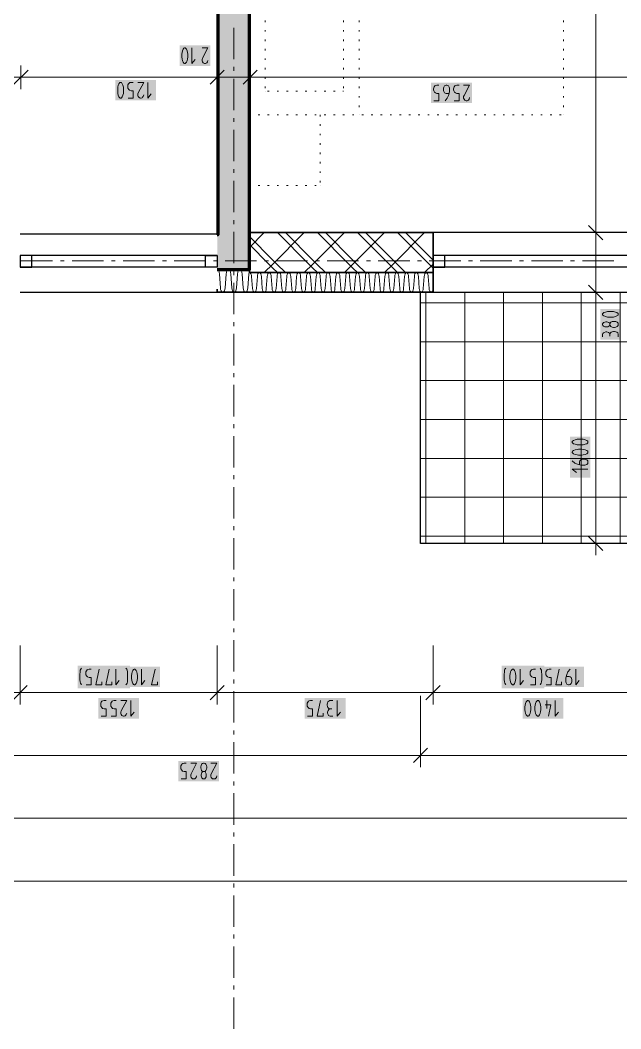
# Model space of a CAD drawing. Header units: millimetres. Extents: x 0 to 594, y 0 to 420.
# Drawn here: x 143.2 to 182.4, y 80 to 145.8 of the extents above; entities that cross this region are included whole.
import ezdxf

# ---------------------------------------------------------------- set-up
doc = ezdxf.new("R2010")
doc.units = ezdxf.units.MM
doc.header["$LTSCALE"] = 8
for name, color, linetype in [('PDF_Koty delkove', 7, 'Continuous'), ('PDF_Nabytek', 7, 'Continuous'), ('PDF_Obecne 0.25', 7, 'Continuous'), ('PDF_Okna', 7, 'Continuous'), ('PDF_Osy hlavni', 7, 'Continuous'), ('PDF_Srafy', 7, 'Continuous'), ('PDF_Steny obvodove nosne', 7, 'Continuous'), ('PDF_Steny sendvic', 7, 'Continuous'), ('PDF_Zatepleni', 7, 'Continuous')]:
    doc.layers.add(name, color=color, linetype=linetype)

msp = doc.modelspace()

# ---------------------------------------------------------------- linework, layer by layer
at = {"layer": 'PDF_Koty delkove', "lineweight": 18}
for points in [[(180.775, 111.677), (180.775, 117.678), (180.775, 128.074), (180.775, 131.969), (180.775, 133.191), (180.775, 181.118), (180.775, 182.604), (180.775, 187.729), (180.775, 201.003), (180.775, 212.995)], [(154.414, 144.03), (154.414, 143.005), (154.633, 143.278)], [(155.072, 144.03), (155.455, 144.03), (155.099, 143.346), (155.072, 143.278), (155.072, 143.175), (155.099, 143.107), (155.14, 143.056), (155.181, 143.021), (155.236, 143.005), (155.29, 143.005), (155.345, 143.021), (155.386, 143.056), (155.427, 143.107)], [(143.251, 142.88), (143.251, 142.111), (143.251, 141.343)], [(155.427, 143.107), (155.455, 143.209)], [(156.063, 142.88), (156.063, 142.111), (156.063, 141.343)], [(158.215, 142.88), (158.215, 142.111), (158.215, 141.343)], [(143.712, 142.573), (142.789, 141.65)], [(156.524, 142.573), (155.602, 141.65)], [(158.677, 142.573), (157.754, 141.65)], [(222.79, 142.111), (220.637, 142.111), (185.993, 142.111), (184.506, 142.111), (158.215, 142.111), (156.063, 142.111), (143.251, 142.111), (140.893, 142.111), (128.081, 142.111), (125.928, 142.111), (69.759, 142.111), (65.966, 142.111), (65.197, 142.111)], [(150.224, 141.537), (150.238, 141.606), (150.265, 141.674), (150.306, 141.725), (150.36, 141.76), (150.442, 141.777), (150.58, 141.777)], [(150.881, 141.777), (151.264, 141.777), (150.908, 141.094), (150.881, 141.025), (150.881, 140.922), (150.908, 140.855), (150.949, 140.804), (150.99, 140.769), (151.045, 140.752), (151.099, 140.752), (151.154, 140.769), (151.195, 140.804), (151.237, 140.855), (151.264, 140.956)], [(151.538, 141.777), (151.538, 140.752), (151.756, 141.025)], [(170.211, 140.574), (170.539, 140.574), (170.539, 141.052), (170.402, 141.052), (170.307, 141.086), (170.252, 141.138), (170.197, 141.223), (170.183, 141.29), (170.183, 141.359), (170.197, 141.428), (170.225, 141.495), (170.266, 141.547), (170.32, 141.581), (170.402, 141.599), (170.539, 141.599)], [(171.196, 141.052), (171.005, 141.052), (170.95, 141.069), (170.909, 141.103), (170.882, 141.138), (170.854, 141.188), (170.84, 141.256), (170.84, 141.393), (170.854, 141.461), (170.882, 141.513), (170.909, 141.547), (170.95, 141.581), (171.005, 141.599), (171.059, 141.599), (171.114, 141.581), (171.155, 141.547), (171.182, 141.513), (171.21, 141.461), (171.224, 141.393), (171.224, 141.154), (171.169, 140.915), (171.087, 140.744), (170.95, 140.574)], [(171.525, 140.574), (171.853, 140.574), (171.853, 141.052), (171.716, 141.052), (171.621, 141.086), (171.566, 141.138), (171.511, 141.223), (171.497, 141.29), (171.497, 141.359), (171.511, 141.428), (171.539, 141.495), (171.58, 141.547), (171.634, 141.581)], [(171.634, 141.581), (171.716, 141.599), (171.853, 141.599)], [(172.155, 141.599), (172.538, 141.599), (172.182, 140.915), (172.155, 140.847), (172.155, 140.744), (172.182, 140.676), (172.223, 140.625), (172.264, 140.59), (172.319, 140.574), (172.373, 140.574), (172.428, 140.59), (172.469, 140.625), (172.51, 140.676), (172.538, 140.778)], [(150.251, 140.752), (150.58, 140.752), (150.58, 141.23), (150.442, 141.23), (150.347, 141.265), (150.292, 141.316), (150.238, 141.401), (150.224, 141.469), (150.224, 141.537)], [(181.237, 131.508), (180.314, 132.431)], [(181.544, 131.969), (180.775, 131.969), (180.007, 131.969)], [(181.237, 127.613), (180.314, 128.536)], [(181.544, 128.074), (180.775, 128.074), (180.007, 128.074)], [(181.705, 125.925), (181.688, 125.898), (181.636, 125.856), (181.569, 125.829), (181.5, 125.815), (181.431, 125.815), (181.364, 125.829), (181.295, 125.856), (181.244, 125.911), (181.227, 125.953), (181.227, 126.007), (181.244, 126.048), (181.295, 126.103)], [(181.295, 126.103), (181.364, 126.13), (181.431, 126.144), (181.5, 126.144), (181.569, 126.13), (181.636, 126.103), (181.688, 126.062), (181.705, 126.035)], [(181.227, 125.158), (181.227, 125.323), (181.244, 125.378)], [(181.244, 125.378), (181.279, 125.432), (181.33, 125.46), (181.431, 125.487), (181.5, 125.487), (181.603, 125.46), (181.671, 125.405), (181.705, 125.323), (181.705, 125.213)], [(182.252, 125.158), (182.252, 125.35), (182.218, 125.418), (182.166, 125.473), (182.081, 125.5), (182.013, 125.514), (181.944, 125.514), (181.859, 125.5), (181.791, 125.473), (181.74, 125.418), (181.705, 125.323)], [(179.725, 116.823), (179.725, 117.014), (179.742, 117.069), (179.776, 117.11), (179.811, 117.138), (179.861, 117.165), (179.93, 117.179), (180.066, 117.179), (180.135, 117.165), (180.186, 117.138), (180.22, 117.11), (180.255, 117.069), (180.272, 117.014), (180.272, 116.96), (180.255, 116.905), (180.22, 116.864), (180.186, 116.837), (180.135, 116.809), (180.066, 116.795), (179.827, 116.795), (179.588, 116.85), (179.417, 116.932), (179.247, 117.069)], [(180.272, 116.522), (179.247, 116.522), (179.52, 116.303)], [(181.237, 111.216), (180.314, 112.138)], [(181.544, 111.677), (180.775, 111.677), (180.007, 111.677)], [(180.775, 111.677), (180.775, 110.908)], [(143.203, 101.942), (143.203, 105.017)], [(156.065, 105.017), (156.065, 103.671), (156.065, 103.614), (156.065, 101.942), (156.065, 102.711)], [(170.157, 101.942), (170.157, 103.539), (170.157, 103.594), (170.157, 105.017)], [(147.21, 102.455), (147.182, 102.489), (147.141, 102.557), (147.114, 102.659), (147.1, 102.796), (147.1, 103.137), (147.114, 103.309), (147.127, 103.411), (147.155, 103.48), (147.21, 103.547)], [(147.51, 102.455), (147.838, 102.455), (147.838, 102.932), (147.701, 102.932), (147.606, 102.967), (147.551, 103.018), (147.497, 103.104), (147.483, 103.171), (147.483, 103.24), (147.497, 103.309), (147.524, 103.376), (147.565, 103.427), (147.619, 103.462), (147.701, 103.48), (147.838, 103.48)], [(148.522, 102.659), (148.522, 102.455), (148.139, 102.455), (148.357, 103.48)], [(149.178, 102.659), (149.178, 102.455), (148.795, 102.455), (149.013, 103.48)], [(149.451, 103.48), (149.451, 102.455), (149.669, 102.727)], [(150.107, 103.547), (150.162, 103.48), (150.189, 103.411), (150.203, 103.309), (150.216, 103.137), (150.216, 102.796), (150.203, 102.659), (150.175, 102.557), (150.134, 102.489)], [(151.128, 103.48), (151.128, 102.455), (151.347, 102.727)], [(152.167, 102.659), (152.167, 102.455), (151.784, 102.455), (152.003, 103.48)], [(174.907, 102.455), (174.879, 102.489), (174.838, 102.557), (174.811, 102.659), (174.797, 102.796), (174.797, 103.137), (174.811, 103.309), (174.825, 103.411), (174.852, 103.48), (174.907, 103.547)], [(175.194, 102.762), (175.221, 102.642), (175.262, 102.54), (175.317, 102.471), (175.344, 102.455), (175.399, 102.455), (175.426, 102.471), (175.481, 102.54), (175.522, 102.642), (175.549, 102.762), (175.563, 102.864), (175.563, 103.069), (175.549, 103.171), (175.522, 103.291), (175.481, 103.394), (175.426, 103.462), (175.399, 103.48), (175.344, 103.48), (175.317, 103.462), (175.262, 103.394), (175.221, 103.291), (175.194, 103.171), (175.18, 103.069)], [(175.836, 103.48), (175.836, 102.455), (176.055, 102.727)], [(176.519, 102.455), (176.847, 102.455), (176.847, 102.932), (176.711, 102.932), (176.615, 102.967), (176.56, 103.018), (176.506, 103.104), (176.492, 103.171), (176.492, 103.24), (176.506, 103.309), (176.533, 103.376), (176.574, 103.427), (176.629, 103.462), (176.711, 103.48), (176.847, 103.48)], [(177.148, 103.547), (177.203, 103.48), (177.23, 103.411), (177.244, 103.309), (177.258, 103.137), (177.258, 102.796), (177.244, 102.659), (177.216, 102.557), (177.175, 102.489), (177.148, 102.455)], [(177.541, 102.455), (177.869, 102.455), (177.869, 102.932), (177.732, 102.932), (177.637, 102.967), (177.582, 103.018), (177.528, 103.104), (177.514, 103.171), (177.514, 103.24), (177.528, 103.309), (177.555, 103.376), (177.596, 103.427), (177.65, 103.462), (177.732, 103.48), (177.869, 103.48)], [(178.553, 102.659), (178.553, 102.455), (178.17, 102.455), (178.388, 103.48)], [(179.099, 103.48), (178.962, 103.309), (178.88, 103.137), (178.826, 102.899), (178.826, 102.659), (178.84, 102.591), (178.867, 102.54), (178.894, 102.506), (178.935, 102.471), (178.99, 102.455), (179.044, 102.455), (179.099, 102.471), (179.14, 102.506), (179.167, 102.54), (179.195, 102.591), (179.209, 102.659)], [(179.482, 103.48), (179.482, 102.455), (179.7, 102.727)], [(143.203, 102.711), (143.203, 101.942), (143.203, 101.173)], [(170.157, 102.711), (170.157, 101.942), (170.157, 101.173)], [(175.18, 103.069), (175.18, 102.864), (175.194, 102.762)], [(179.209, 102.659), (179.209, 102.796), (179.195, 102.864), (179.167, 102.932), (179.099, 102.984), (179.044, 103.001), (178.853, 103.001)], [(143.664, 102.403), (142.741, 101.481)], [(150.134, 102.489), (150.107, 102.455)], [(156.526, 102.403), (155.604, 101.481)], [(170.618, 102.403), (169.695, 101.481)], [(228.222, 101.942), (215.205, 101.942), (200.855, 101.942), (190.605, 101.942), (184.506, 101.942), (170.157, 101.942), (156.065, 101.942), (143.203, 101.942), (119.964, 101.942), (114.474, 101.942), (80.88, 101.942), (65.966, 101.942)], [(148.484, 100.405), (148.812, 100.405), (148.812, 100.882), (148.675, 100.882), (148.58, 100.917), (148.525, 100.968), (148.47, 101.054), (148.456, 101.121), (148.456, 101.19), (148.47, 101.259), (148.498, 101.326), (148.539, 101.377), (148.593, 101.412), (148.675, 101.43), (148.812, 101.43)], [(149.141, 100.405), (149.469, 100.405), (149.469, 100.882), (149.332, 100.882), (149.237, 100.917), (149.182, 100.968), (149.127, 101.054), (149.114, 101.121), (149.114, 101.19), (149.127, 101.259), (149.155, 101.326), (149.196, 101.377), (149.25, 101.412), (149.332, 101.43), (149.469, 101.43)], [(149.771, 101.43), (150.154, 101.43), (149.798, 100.746), (149.771, 100.677), (149.771, 100.575), (149.798, 100.507), (149.839, 100.456), (149.88, 100.421), (149.935, 100.405), (149.989, 100.405), (150.044, 100.421), (150.085, 100.456), (150.126, 100.507), (150.154, 100.609)], [(150.428, 101.43), (150.428, 100.405), (150.646, 100.677)], [(156.065, 101.942), (156.065, 101.173)], [(161.961, 100.405), (162.289, 100.405), (162.289, 100.882), (162.152, 100.882), (162.057, 100.917), (162.002, 100.968), (161.947, 101.054), (161.933, 101.121), (161.933, 101.19), (161.947, 101.259), (161.974, 101.326), (162.016, 101.377), (162.07, 101.412), (162.152, 101.43), (162.289, 101.43)], [(162.974, 100.609), (162.974, 100.405), (162.59, 100.405), (162.809, 101.43)], [(163.603, 101.43), (163.412, 101.43), (163.344, 101.395), (163.289, 101.344), (163.261, 101.259), (163.247, 101.19), (163.247, 101.121), (163.261, 101.036)], [(163.905, 101.43), (163.905, 100.405), (164.123, 100.677)], [(169.337, 97.849), (169.337, 101.727)], [(177.153, 101.241), (177.112, 101.344), (177.057, 101.412), (177.03, 101.43), (176.975, 101.43), (176.947, 101.412), (176.893, 101.344), (176.852, 101.241), (176.825, 101.121), (176.811, 101.019)], [(177.577, 101.43), (177.577, 100.917)], [(178.125, 101.43), (178.125, 100.405), (178.344, 100.677)], [(163.261, 101.036), (163.289, 100.968), (163.344, 100.917), (163.439, 100.882)], [(163.603, 100.405), (163.439, 100.405), (163.384, 100.421), (163.33, 100.456), (163.302, 100.507), (163.275, 100.609), (163.275, 100.677), (163.302, 100.78), (163.357, 100.849), (163.439, 100.882), (163.548, 100.882)], [(176.811, 101.019), (176.811, 100.814), (176.825, 100.712), (176.852, 100.592), (176.893, 100.49), (176.947, 100.421), (176.975, 100.405), (177.03, 100.405), (177.057, 100.421), (177.112, 100.49), (177.153, 100.592), (177.181, 100.712), (177.195, 100.814), (177.195, 101.019), (177.181, 101.121), (177.153, 101.241)], [(177.468, 101.156), (177.852, 101.156), (177.687, 100.405)], [(169.798, 98.31), (168.875, 97.387)], [(169.337, 98.617), (169.337, 97.849), (169.337, 97.08)], [(549.557, 97.849), (518.994, 97.849), (486.827, 97.849), (438.243, 97.849), (403.239, 97.849), (371.465, 97.849), (330.26, 97.849), (298.486, 97.849), (274.09, 97.849), (242.316, 97.849), (201.111, 97.849), (169.337, 97.849), (140.381, 97.849), (119.964, 97.849), (114.474, 97.849), (80.88, 97.849), (65.966, 97.849)], [(153.708, 96.311), (154.037, 96.311), (154.037, 96.789), (153.9, 96.789), (153.804, 96.824), (153.749, 96.875), (153.695, 96.96), (153.681, 97.028), (153.681, 97.096), (153.695, 97.165), (153.722, 97.233), (153.763, 97.284), (153.817, 97.319), (153.9, 97.336), (154.037, 97.336)], [(154.338, 97.336), (154.722, 97.336), (154.365, 96.652), (154.338, 96.584), (154.338, 96.481), (154.365, 96.414), (154.406, 96.362), (154.447, 96.327), (154.502, 96.311), (154.557, 96.311), (154.612, 96.327), (154.653, 96.362), (154.694, 96.414), (154.722, 96.515)], [(155.242, 96.789), (155.269, 96.771), (155.31, 96.72), (155.337, 96.652), (155.351, 96.584), (155.351, 96.515), (155.337, 96.447), (155.31, 96.379), (155.255, 96.327), (155.214, 96.311), (155.16, 96.311), (155.118, 96.327), (155.063, 96.379), (155.036, 96.447), (155.022, 96.515), (155.022, 96.584), (155.036, 96.652), (155.063, 96.72), (155.104, 96.771), (155.132, 96.789)], [(155.652, 97.336), (156.036, 97.336), (155.679, 96.652), (155.652, 96.584), (155.652, 96.481), (155.679, 96.414), (155.72, 96.362), (155.761, 96.327), (155.817, 96.311), (155.871, 96.311), (155.926, 96.327), (155.967, 96.362), (156.008, 96.414), (156.036, 96.515)], [(549.557, 93.742), (336.218, 93.742), (119.964, 93.742), (114.474, 93.742), (80.88, 93.742), (65.966, 93.742)], [(549.557, 89.642), (309.274, 89.642), (65.966, 89.642)]]:
    msp.add_lwpolyline(points, dxfattribs=at)
for points in [[(153.757, 143.619), (153.757, 143.414), (153.771, 143.312), (153.798, 143.192), (153.84, 143.09), (153.894, 143.021), (153.922, 143.005), (153.976, 143.005), (154.004, 143.021), (154.058, 143.09), (154.099, 143.192), (154.127, 143.312), (154.141, 143.414), (154.141, 143.619), (154.127, 143.721), (154.099, 143.841), (154.058, 143.944), (154.004, 144.012), (153.976, 144.03), (153.922, 144.03), (153.894, 144.012), (153.84, 143.944), (153.798, 143.841), (153.771, 143.721)], [(149.567, 141.366), (149.567, 141.161), (149.581, 141.06), (149.608, 140.94), (149.649, 140.837), (149.703, 140.769), (149.731, 140.752), (149.785, 140.752), (149.813, 140.769), (149.867, 140.837), (149.909, 140.94), (149.936, 141.06), (149.95, 141.161), (149.95, 141.366), (149.936, 141.469), (149.909, 141.589), (149.867, 141.691), (149.813, 141.76), (149.785, 141.777), (149.731, 141.777), (149.703, 141.76), (149.649, 141.691), (149.608, 141.589), (149.581, 141.469)], [(181.841, 126.828), (181.636, 126.828), (181.535, 126.814), (181.415, 126.787), (181.313, 126.746), (181.244, 126.692), (181.227, 126.664), (181.227, 126.61), (181.244, 126.582), (181.313, 126.527), (181.415, 126.486), (181.535, 126.458), (181.636, 126.444), (181.841, 126.444), (181.944, 126.458), (182.064, 126.486), (182.166, 126.527), (182.235, 126.582), (182.252, 126.61), (182.252, 126.664), (182.235, 126.692), (182.166, 126.746), (182.064, 126.787), (181.944, 126.814)], [(182.013, 126.171), (181.944, 126.171), (181.859, 126.157), (181.774, 126.117), (181.722, 126.062), (181.705, 126.035), (181.705, 125.925), (181.722, 125.898), (181.774, 125.842), (181.859, 125.801), (181.944, 125.787), (182.013, 125.787), (182.098, 125.801), (182.184, 125.842), (182.235, 125.898), (182.252, 125.953), (182.252, 126.007), (182.235, 126.062), (182.184, 126.117), (182.098, 126.157)], [(179.861, 118.493), (179.656, 118.493), (179.555, 118.479), (179.435, 118.452), (179.332, 118.411), (179.264, 118.356), (179.247, 118.328), (179.247, 118.274), (179.264, 118.246), (179.332, 118.192), (179.435, 118.151), (179.555, 118.123), (179.656, 118.109), (179.861, 118.109), (179.964, 118.123), (180.083, 118.151), (180.186, 118.192), (180.255, 118.246), (180.272, 118.274), (180.272, 118.328), (180.255, 118.356), (180.186, 118.411), (180.083, 118.452), (179.964, 118.479)], [(179.861, 117.836), (179.656, 117.836), (179.555, 117.822), (179.435, 117.795), (179.332, 117.754), (179.264, 117.699), (179.247, 117.671), (179.247, 117.617), (179.264, 117.589), (179.332, 117.535), (179.435, 117.494), (179.555, 117.466), (179.656, 117.452), (179.861, 117.452), (179.964, 117.466), (180.083, 117.494), (180.186, 117.535), (180.255, 117.589), (180.272, 117.617), (180.272, 117.671), (180.255, 117.699), (180.186, 117.754), (180.083, 117.795), (179.964, 117.822)], [(150.472, 103.069), (150.472, 102.864), (150.486, 102.762), (150.513, 102.642), (150.554, 102.54), (150.609, 102.471), (150.636, 102.455), (150.691, 102.455), (150.718, 102.471), (150.773, 102.54), (150.814, 102.642), (150.841, 102.762), (150.855, 102.864), (150.855, 103.069), (150.841, 103.171), (150.814, 103.291), (150.773, 103.394), (150.718, 103.462), (150.691, 103.48), (150.636, 103.48), (150.609, 103.462), (150.554, 103.394), (150.513, 103.291), (150.486, 103.171)], [(176.154, 101.019), (176.154, 100.814), (176.168, 100.712), (176.195, 100.592), (176.236, 100.49), (176.29, 100.421), (176.318, 100.405), (176.372, 100.405), (176.4, 100.421), (176.455, 100.49), (176.496, 100.592), (176.524, 100.712), (176.538, 100.814), (176.538, 101.019), (176.524, 101.121), (176.496, 101.241), (176.455, 101.344), (176.4, 101.412), (176.372, 101.43), (176.318, 101.43), (176.29, 101.412), (176.236, 101.344), (176.195, 101.241), (176.168, 101.121)], [(154.995, 97.096), (154.995, 97.028), (155.009, 96.942), (155.049, 96.857), (155.104, 96.806), (155.132, 96.789), (155.242, 96.789), (155.269, 96.806), (155.324, 96.857), (155.365, 96.942), (155.379, 97.028), (155.379, 97.096), (155.365, 97.181), (155.324, 97.267), (155.269, 97.319), (155.214, 97.336), (155.16, 97.336), (155.104, 97.319), (155.049, 97.267), (155.009, 97.181)]]:
    msp.add_lwpolyline(points, close=True, dxfattribs=at)
at = {"layer": 'PDF_Koty delkove', "color": 7, "lineweight": 18, "true_color": 0xffffff, "transparency": 33554559}
for points in [[(155.609, 144.184), (153.604, 144.184), (155.609, 142.851), (153.604, 142.851)], [(152.075, 141.931), (149.413, 141.931), (152.075, 140.599), (149.413, 140.599)], [(172.692, 141.753), (170.03, 141.753), (172.692, 140.42), (170.03, 140.42)], [(182.406, 124.977), (182.406, 126.982), (181.074, 124.977), (181.074, 126.982)], [(180.426, 115.984), (180.426, 118.646), (179.093, 115.984), (179.093, 118.646)], [(150.37, 103.702), (146.947, 103.702), (150.37, 102.233), (146.947, 102.233)], [(152.321, 103.633), (150.319, 103.633), (152.321, 102.301), (150.319, 102.301)], [(177.412, 103.702), (174.644, 103.702), (177.412, 102.233), (174.644, 102.233)], [(180.019, 103.633), (177.361, 103.633), (180.019, 102.301), (177.361, 102.301)], [(150.965, 101.583), (148.303, 101.583), (150.965, 100.251), (148.303, 100.251)], [(164.442, 101.583), (161.78, 101.583), (164.442, 100.251), (161.78, 100.251)], [(178.662, 101.583), (176.001, 101.583), (178.662, 100.251), (176.001, 100.251)], [(156.19, 97.49), (153.528, 97.49), (156.19, 96.157), (153.528, 96.157)]]:
    msp.add_solid(points, dxfattribs=at)
at = {"layer": 'PDF_Nabytek', "lineweight": 13}
for points in [[(158.164, 145.702), (158.164, 145.804)], [(159.189, 145.702), (159.189, 145.804)], [(164.314, 145.702), (164.314, 145.804)], [(165.339, 145.702), (165.339, 145.804)], [(178.664, 145.702), (178.664, 145.804)], [(158.164, 145.087), (158.164, 145.189)], [(159.189, 145.087), (159.189, 145.189)], [(164.314, 145.087), (164.314, 145.189)], [(165.339, 145.087), (165.339, 145.189)], [(178.664, 145.087), (178.664, 145.189)], [(158.164, 144.472), (158.164, 144.574)], [(159.189, 144.472), (159.189, 144.574)], [(164.314, 144.472), (164.314, 144.574)], [(165.339, 144.472), (165.339, 144.574)], [(178.664, 144.472), (178.664, 144.574)], [(158.164, 143.857), (158.164, 143.959)], [(159.189, 143.857), (159.189, 143.959)], [(164.314, 143.857), (164.314, 143.959)], [(165.339, 143.857), (165.339, 143.959)], [(178.664, 143.857), (178.664, 143.959)], [(158.164, 143.242), (158.164, 143.344)], [(159.189, 143.242), (159.189, 143.344)], [(164.314, 143.242), (164.314, 143.344)], [(165.339, 143.242), (165.339, 143.344)], [(178.664, 143.242), (178.664, 143.344)], [(158.164, 142.627), (158.164, 142.729)], [(159.189, 142.627), (159.189, 142.729)], [(164.314, 142.627), (164.314, 142.729)], [(165.339, 142.627), (165.339, 142.729)], [(178.664, 142.627), (178.664, 142.729)], [(158.164, 142.012), (158.164, 142.114)], [(159.189, 142.012), (159.189, 142.114)], [(164.314, 142.012), (164.314, 142.114)], [(165.339, 142.012), (165.339, 142.114)], [(178.664, 142.012), (178.664, 142.114)], [(158.164, 141.397), (158.164, 141.499)], [(159.189, 141.397), (159.189, 141.499)], [(159.189, 141.194), (159.189, 141.194)], [(159.189, 141.194), (159.189, 141.194)], [(159.456, 141.194), (159.354, 141.194)], [(160.071, 141.194), (159.969, 141.194)], [(160.686, 141.194), (160.584, 141.194)], [(161.301, 141.194), (161.199, 141.194)], [(161.916, 141.194), (161.814, 141.194)], [(162.531, 141.194), (162.429, 141.194)], [(163.146, 141.194), (163.044, 141.194)], [(163.761, 141.194), (163.659, 141.194)], [(164.314, 141.194), (164.274, 141.194)], [(164.314, 141.397), (164.314, 141.499)], [(164.314, 141.194), (164.314, 141.194)], [(164.314, 141.194), (164.314, 141.194)], [(165.339, 141.397), (165.339, 141.499)], [(178.664, 141.397), (178.664, 141.499)], [(158.164, 140.782), (158.164, 140.884)], [(158.164, 140.167), (158.164, 140.269)], [(165.339, 140.782), (165.339, 140.884)], [(165.339, 140.167), (165.339, 140.269)], [(178.664, 140.782), (178.664, 140.884)], [(178.664, 140.167), (178.664, 140.269)], [(158.226, 139.657), (158.164, 139.657)], [(158.164, 139.657), (158.164, 139.657)], [(158.164, 139.657), (158.164, 139.657)], [(158.164, 139.657), (158.164, 139.657)], [(158.164, 139.552), (158.164, 139.654)], [(158.841, 139.657), (158.739, 139.657)], [(159.456, 139.657), (159.354, 139.657)], [(160.071, 139.657), (159.969, 139.657)], [(160.686, 139.657), (160.584, 139.657)], [(161.301, 139.657), (161.199, 139.657)], [(161.916, 139.657), (161.814, 139.657)], [(162.531, 139.657), (162.429, 139.657)], [(162.777, 139.657), (162.777, 139.657)], [(162.777, 139.552), (162.777, 139.654)], [(163.146, 139.657), (163.044, 139.657)], [(163.761, 139.657), (163.659, 139.657)], [(164.376, 139.657), (164.274, 139.657)], [(164.991, 139.657), (164.889, 139.657)], [(165.339, 139.657), (165.339, 139.657)], [(165.606, 139.657), (165.504, 139.657)], [(166.221, 139.657), (166.119, 139.657)], [(166.836, 139.657), (166.734, 139.657)], [(167.451, 139.657), (167.349, 139.657)], [(168.066, 139.657), (167.964, 139.657)], [(168.681, 139.657), (168.579, 139.657)], [(169.296, 139.657), (169.194, 139.657)], [(169.911, 139.657), (169.809, 139.657)], [(170.526, 139.657), (170.424, 139.657)], [(171.141, 139.657), (171.039, 139.657)], [(171.756, 139.657), (171.654, 139.657)], [(172.371, 139.657), (172.269, 139.657)], [(172.986, 139.657), (172.884, 139.657)], [(173.601, 139.657), (173.499, 139.657)], [(174.216, 139.657), (174.114, 139.657)], [(174.831, 139.657), (174.729, 139.657)], [(175.446, 139.657), (175.344, 139.657)], [(176.061, 139.657), (175.959, 139.657)], [(176.676, 139.657), (176.574, 139.657)], [(177.291, 139.657), (177.189, 139.657)], [(177.906, 139.657), (177.804, 139.657)], [(178.521, 139.657), (178.419, 139.657)], [(178.664, 139.657), (178.664, 139.657)], [(178.664, 139.657), (178.664, 139.657)], [(158.164, 138.937), (158.164, 139.039)], [(162.777, 138.937), (162.777, 139.039)], [(158.164, 138.322), (158.164, 138.424)], [(162.777, 138.322), (162.777, 138.424)], [(158.164, 137.707), (158.164, 137.809)], [(162.777, 137.707), (162.777, 137.809)], [(158.164, 137.092), (158.164, 137.194)], [(162.777, 137.092), (162.777, 137.194)], [(158.164, 136.477), (158.164, 136.579)], [(162.777, 136.477), (162.777, 136.579)], [(158.164, 135.862), (158.164, 135.964)], [(162.777, 135.862), (162.777, 135.964)], [(158.164, 135.247), (158.164, 135.349)], [(158.226, 135.044), (158.164, 135.044)], [(158.164, 135.044), (158.164, 135.044)], [(158.164, 135.044), (158.164, 135.044)], [(158.841, 135.044), (158.739, 135.044)], [(159.456, 135.044), (159.354, 135.044)], [(160.071, 135.044), (159.969, 135.044)], [(160.686, 135.044), (160.584, 135.044)], [(161.301, 135.044), (161.199, 135.044)], [(161.916, 135.044), (161.814, 135.044)], [(162.531, 135.044), (162.429, 135.044)], [(162.777, 135.247), (162.777, 135.349)], [(162.777, 135.044), (162.777, 135.044)], [(162.777, 135.044), (162.777, 135.044)]]:
    msp.add_lwpolyline(points, dxfattribs=at)
at = {"layer": 'PDF_Obecne 0.25', "lineweight": 25}
msp.add_lwpolyline([(201.111, 128.077), (201.111, 111.677), (169.337, 111.677), (169.337, 128.077)], dxfattribs=at)
at = {"layer": 'PDF_Okna', "lineweight": 25}
for points in [[(156.063, 131.867), (143.199, 131.867)], [(170.157, 128.074), (184.506, 128.074), (184.506, 131.969), (170.157, 131.969)], [(156.063, 130.483), (143.199, 130.483)], [(184.506, 130.483), (170.157, 130.483)], [(156.063, 129.714), (143.199, 129.714)], [(184.506, 129.714), (170.157, 129.714)], [(143.199, 128.074), (156.063, 128.074)]]:
    msp.add_lwpolyline(points, dxfattribs=at)
for points in [[(143.199, 129.714), (143.968, 129.714), (143.968, 130.483), (143.199, 130.483)], [(156.063, 129.714), (155.294, 129.714), (155.294, 130.483), (156.063, 130.483)], [(170.157, 129.714), (170.925, 129.714), (170.925, 130.483), (170.157, 130.483)]]:
    msp.add_lwpolyline(points, close=True, dxfattribs=at)
at = {"layer": 'PDF_Osy hlavni', "lineweight": 18}
for points in [[(157.139, 143.293), (157.139, 145.343)], [(157.139, 142.524), (157.139, 142.781)], [(157.139, 139.962), (157.139, 142.012)], [(157.139, 139.193), (157.139, 139.449)], [(157.139, 136.631), (157.139, 138.681)], [(157.139, 135.862), (157.139, 136.118)], [(157.139, 133.3), (157.139, 135.349)], [(157.139, 132.531), (157.139, 132.787)], [(157.139, 129.968), (157.139, 132.018)], [(145.311, 130.124), (143.261, 130.124)], [(146.08, 130.124), (145.824, 130.124)], [(148.643, 130.124), (146.593, 130.124)], [(149.411, 130.124), (149.155, 130.124)], [(151.974, 130.124), (149.924, 130.124)], [(152.743, 130.124), (152.486, 130.124)], [(155.305, 130.124), (153.255, 130.124)], [(156.074, 130.124), (155.818, 130.124)], [(158.636, 130.124), (156.586, 130.124)], [(159.405, 130.124), (159.149, 130.124)], [(161.968, 130.124), (159.918, 130.124)], [(162.736, 130.124), (162.48, 130.124)], [(165.299, 130.124), (163.249, 130.124)], [(166.067, 130.124), (165.811, 130.124)], [(168.63, 130.124), (166.58, 130.124)], [(169.399, 130.124), (169.142, 130.124)], [(171.961, 130.124), (169.911, 130.124)], [(172.73, 130.124), (172.474, 130.124)], [(175.292, 130.124), (173.242, 130.124)], [(176.061, 130.124), (175.805, 130.124)], [(178.624, 130.124), (176.574, 130.124)], [(179.392, 130.124), (179.136, 130.124)], [(181.955, 130.124), (179.905, 130.124)], [(157.139, 129.2), (157.139, 129.456)], [(157.139, 126.637), (157.139, 128.687)], [(157.139, 125.868), (157.139, 126.125)], [(157.139, 123.306), (157.139, 125.356)], [(157.139, 122.537), (157.139, 122.793)], [(157.139, 119.975), (157.139, 122.025)], [(157.139, 119.206), (157.139, 119.462)], [(157.139, 116.643), (157.139, 118.693)], [(157.139, 115.875), (157.139, 116.131)], [(157.139, 113.312), (157.139, 115.362)], [(157.139, 112.543), (157.139, 112.8)], [(157.139, 109.981), (157.139, 112.031)], [(157.139, 109.212), (157.139, 109.468)], [(157.139, 106.65), (157.139, 108.7)], [(157.139, 105.881), (157.139, 106.137)], [(157.139, 103.319), (157.139, 105.369)], [(157.139, 102.55), (157.139, 102.806)], [(157.139, 99.987), (157.139, 102.037)], [(157.139, 99.219), (157.139, 99.475)], [(157.139, 96.656), (157.139, 98.706)], [(157.139, 95.887), (157.139, 96.144)], [(157.139, 93.325), (157.139, 95.375)], [(157.139, 92.556), (157.139, 92.812)], [(157.139, 89.994), (157.139, 92.044)], [(157.139, 89.225), (157.139, 89.481)], [(157.139, 86.662), (157.139, 88.712)], [(157.139, 85.894), (157.139, 86.15)], [(157.139, 83.331), (157.139, 85.381)], [(157.139, 82.562), (157.139, 82.819)], [(157.139, 80), (157.139, 82.05)]]:
    msp.add_lwpolyline(points, dxfattribs=at)
at = {"layer": 'PDF_Srafy', "lineweight": 9}
for points in [[(192.521, 128.077), (192.521, 127.383), (192.521, 122.309), (192.521, 117.236), (187.447, 117.236), (182.374, 117.236), (177.3, 117.236), (172.227, 117.236), (169.337, 117.236)], [(189.984, 128.077), (189.984, 124.846), (189.984, 119.773), (184.91, 119.773), (179.837, 119.773), (174.764, 119.773), (169.69, 119.773), (169.337, 119.773)], [(187.447, 128.077), (187.447, 127.383), (187.447, 122.309), (182.374, 122.309), (177.3, 122.309), (172.227, 122.309), (169.337, 122.309)], [(184.91, 128.077), (184.91, 124.846), (179.837, 124.846), (174.764, 124.846), (169.69, 124.846), (169.337, 124.846)], [(169.69, 128.077), (169.69, 124.846), (169.69, 119.773), (169.69, 114.699), (169.69, 111.677)], [(172.227, 128.077), (172.227, 127.383), (172.227, 122.309), (172.227, 117.236), (172.227, 112.162), (172.227, 111.677)], [(174.764, 128.077), (174.764, 124.846), (174.764, 119.773), (174.764, 114.699), (174.764, 111.677)], [(177.3, 128.077), (177.3, 127.383), (177.3, 122.309), (177.3, 117.236), (177.3, 112.162), (177.3, 111.677)], [(179.837, 128.077), (179.837, 124.846), (179.837, 119.773), (179.837, 114.699), (179.837, 111.677)], [(201.111, 127.383), (197.594, 127.383), (192.521, 127.383), (187.447, 127.383), (182.374, 127.383), (182.374, 128.077)], [(182.374, 127.383), (177.3, 127.383), (172.227, 127.383), (169.337, 127.383)], [(182.374, 127.383), (182.374, 122.309), (182.374, 117.236), (182.374, 112.162), (182.374, 111.677)], [(189.984, 114.699), (184.91, 114.699), (179.837, 114.699), (174.764, 114.699), (169.69, 114.699), (169.337, 114.699)], [(192.521, 112.162), (187.447, 112.162), (182.374, 112.162), (177.3, 112.162), (172.227, 112.162), (169.337, 112.162)]]:
    msp.add_lwpolyline(points, dxfattribs=at)
at = {"layer": 'PDF_Steny obvodove nosne', "lineweight": 70}
msp.add_lwpolyline([(156.063, 129.561), (156.114, 129.561), (158.164, 129.561), (158.164, 131.969), (158.164, 215.557), (158.164, 218.171), (157.447, 218.171), (156.114, 218.171), (156.114, 216.839), (156.114, 195.621), (156.114, 194.289), (156.114, 191.368), (156.114, 190.035), (156.114, 131.816), (156.063, 131.816)], dxfattribs=at)
at = {"layer": 'PDF_Steny obvodove nosne', "color": 9, "lineweight": 9, "true_color": 0xc0c0c0, "transparency": 33554559}
for points in [[(158.164, 129.561), (158.164, 218.171), (156.114, 129.561), (156.114, 218.171)], [(156.063, 131.816), (156.063, 129.561), (156.114, 131.816), (156.114, 129.561)]]:
    msp.add_solid(points, dxfattribs=at)
at = {"layer": 'PDF_Steny sendvic', "lineweight": 9}
for points in [[(158.164, 130.996), (159.138, 131.969)], [(160.527, 129.356), (159.963, 129.919), (159.702, 130.181), (158.164, 131.718)], [(159.138, 129.356), (159.702, 129.919), (161.752, 131.969)], [(162.054, 129.919), (160.004, 131.969)], [(163.14, 129.356), (162.577, 129.919), (162.315, 130.181), (160.527, 131.969)], [(161.752, 129.356), (162.315, 129.919), (164.365, 131.969)], [(164.668, 129.919), (162.618, 131.969)], [(165.754, 129.356), (165.19, 129.919), (164.929, 130.181), (163.14, 131.969)], [(164.365, 129.356), (164.929, 129.919), (166.979, 131.969)], [(167.281, 129.919), (165.231, 131.969)], [(168.368, 129.356), (167.804, 129.919), (167.543, 130.181), (165.754, 131.969)], [(166.979, 129.356), (167.543, 129.919), (169.593, 131.969)], [(169.895, 129.919), (167.845, 131.969)], [(170.157, 130.181), (168.368, 131.969)], [(159.44, 129.919), (158.164, 131.196)], [(159.702, 129.658), (159.44, 129.919)], [(162.315, 129.658), (162.054, 129.919)], [(164.929, 129.658), (164.668, 129.919)], [(167.543, 129.658), (167.281, 129.919)], [(169.593, 129.356), (170.157, 129.919)], [(170.157, 129.658), (169.895, 129.919)], [(158.369, 128.331), (158.306, 129.099), (158.296, 129.198), (158.268, 129.282), (158.226, 129.337), (158.19, 129.356)], [(158.804, 129.356), (158.768, 129.337), (158.727, 129.282), (158.699, 129.198), (158.689, 129.099), (158.625, 128.331)], [(158.689, 129.099), (158.689, 129.099)], [(159.01, 128.331), (158.946, 129.099), (158.937, 129.198), (158.909, 129.282), (158.867, 129.337), (158.831, 129.356)], [(159.445, 129.356), (159.409, 129.337), (159.367, 129.282), (159.339, 129.198), (159.329, 129.099), (159.266, 128.331)], [(159.329, 129.099), (159.329, 129.099)], [(159.65, 128.331), (159.587, 129.099), (159.577, 129.198), (159.549, 129.282), (159.507, 129.337), (159.472, 129.356)], [(160.004, 129.356), (159.702, 129.658)], [(160.085, 129.356), (160.05, 129.337), (160.008, 129.282), (159.98, 129.198), (159.97, 129.099), (159.907, 128.331)], [(159.97, 129.099), (159.97, 129.099)], [(160.228, 129.099), (160.218, 129.198), (160.19, 129.282), (160.148, 129.337), (160.112, 129.356)], [(160.291, 128.331), (160.228, 129.099)], [(160.726, 129.356), (160.69, 129.337), (160.648, 129.282), (160.62, 129.198), (160.611, 129.099), (160.547, 128.331)], [(160.611, 129.099), (160.611, 129.099)], [(160.868, 129.099), (160.858, 129.198), (160.83, 129.282), (160.789, 129.337), (160.753, 129.356)], [(160.932, 128.331), (160.868, 129.099)], [(161.367, 129.356), (161.331, 129.337), (161.289, 129.282), (161.261, 129.198), (161.251, 129.099), (161.188, 128.331)], [(161.251, 129.099), (161.251, 129.099)], [(161.509, 129.099), (161.499, 129.198), (161.471, 129.282), (161.429, 129.337), (161.394, 129.356)], [(161.572, 128.331), (161.509, 129.099)], [(162.007, 129.356), (161.971, 129.337), (161.93, 129.282), (161.902, 129.198), (161.892, 129.099), (161.828, 128.331)], [(161.892, 129.099), (161.892, 129.099)], [(162.149, 129.099), (162.14, 129.198), (162.112, 129.282), (162.07, 129.337), (162.034, 129.356)], [(162.213, 128.331), (162.149, 129.099)], [(162.618, 129.356), (162.315, 129.658)], [(162.612, 129.337), (162.57, 129.282), (162.542, 129.198), (162.533, 129.099), (162.469, 128.331)], [(162.533, 129.099), (162.533, 129.099)], [(162.648, 129.356), (162.612, 129.337)], [(162.79, 129.099), (162.78, 129.198), (162.752, 129.282), (162.711, 129.337), (162.675, 129.356)], [(162.853, 128.331), (162.79, 129.099)], [(163.173, 129.099), (163.11, 128.331)], [(163.288, 129.356), (163.253, 129.337), (163.211, 129.282), (163.183, 129.198), (163.173, 129.099)], [(163.173, 129.099), (163.173, 129.099)], [(163.431, 129.099), (163.421, 129.198), (163.393, 129.282), (163.351, 129.337), (163.315, 129.356)], [(163.494, 128.331), (163.431, 129.099)], [(163.814, 129.099), (163.75, 128.331)], [(163.929, 129.356), (163.893, 129.337), (163.851, 129.282), (163.824, 129.198), (163.814, 129.099)], [(163.814, 129.099), (163.814, 129.099)], [(164.071, 129.099), (164.061, 129.198), (164.034, 129.282), (163.992, 129.337), (163.956, 129.356)], [(164.135, 128.331), (164.071, 129.099)], [(164.454, 129.099), (164.391, 128.331)], [(164.57, 129.356), (164.534, 129.337), (164.492, 129.282), (164.464, 129.198), (164.454, 129.099)], [(164.454, 129.099), (164.454, 129.099)], [(164.712, 129.099), (164.702, 129.198), (164.674, 129.282), (164.632, 129.337), (164.597, 129.356)], [(164.775, 128.331), (164.712, 129.099)], [(165.231, 129.356), (164.929, 129.658)], [(165.095, 129.099), (165.032, 128.331)], [(165.21, 129.356), (165.175, 129.337), (165.133, 129.282), (165.105, 129.198), (165.095, 129.099)], [(165.095, 129.099), (165.095, 129.099)], [(165.353, 129.099), (165.343, 129.198), (165.315, 129.282), (165.273, 129.337), (165.237, 129.356)], [(165.416, 128.331), (165.353, 129.099)], [(165.736, 129.099), (165.672, 128.331)], [(165.851, 129.356), (165.815, 129.337), (165.773, 129.282), (165.745, 129.198), (165.736, 129.099)], [(165.736, 129.099), (165.736, 129.099)], [(165.993, 129.099), (165.983, 129.198), (165.955, 129.282), (165.914, 129.337), (165.878, 129.356)], [(166.057, 128.331), (165.993, 129.099)], [(166.376, 129.099), (166.313, 128.331)], [(166.492, 129.356), (166.456, 129.337), (166.414, 129.282), (166.386, 129.198), (166.376, 129.099)], [(166.376, 129.099), (166.376, 129.099)], [(166.634, 129.099), (166.624, 129.198), (166.596, 129.282), (166.554, 129.337), (166.518, 129.356)], [(166.697, 128.331), (166.634, 129.099)], [(167.017, 129.099), (166.953, 128.331)], [(167.132, 129.356), (167.096, 129.337), (167.055, 129.282), (167.027, 129.198), (167.017, 129.099)], [(167.017, 129.099), (167.017, 129.099)], [(167.274, 129.099), (167.265, 129.198), (167.237, 129.282), (167.195, 129.337), (167.159, 129.356)], [(167.338, 128.331), (167.274, 129.099)], [(167.845, 129.356), (167.543, 129.658)], [(167.657, 129.099), (167.594, 128.331)], [(167.773, 129.356), (167.737, 129.337), (167.695, 129.282), (167.667, 129.198), (167.657, 129.099)], [(167.657, 129.099), (167.657, 129.099)], [(167.877, 129.282), (167.836, 129.337), (167.8, 129.356)], [(167.915, 129.099), (167.905, 129.198), (167.877, 129.282)], [(167.978, 128.331), (167.915, 129.099)], [(168.298, 129.099), (168.235, 128.331)], [(168.413, 129.356), (168.378, 129.337), (168.336, 129.282), (168.308, 129.198), (168.298, 129.099)], [(168.298, 129.099), (168.298, 129.099)], [(168.556, 129.099), (168.546, 129.198), (168.518, 129.282), (168.476, 129.337), (168.44, 129.356)], [(168.619, 128.331), (168.556, 129.099)], [(168.939, 129.099), (168.875, 128.331)], [(169.054, 129.356), (169.018, 129.337), (168.976, 129.282), (168.949, 129.198), (168.939, 129.099)], [(168.939, 129.099), (168.939, 129.099)], [(169.196, 129.099), (169.186, 129.198), (169.159, 129.282), (169.117, 129.337), (169.081, 129.356)], [(169.26, 128.331), (169.196, 129.099)], [(169.579, 129.099), (169.516, 128.331)], [(169.695, 129.356), (169.659, 129.337), (169.617, 129.282), (169.589, 129.198), (169.579, 129.099)], [(169.579, 129.099), (169.579, 129.099)], [(169.579, 129.099), (169.579, 129.099)], [(169.837, 129.099), (169.827, 129.198), (169.799, 129.282), (169.757, 129.337), (169.722, 129.356)], [(169.9, 128.331), (169.837, 129.099)], [(158.369, 128.331), (158.379, 128.233), (158.407, 128.15), (158.448, 128.094), (158.497, 128.074)], [(158.497, 128.074), (158.546, 128.094), (158.588, 128.15), (158.616, 128.233), (158.625, 128.331)], [(159.01, 128.331), (159.02, 128.233), (159.047, 128.15), (159.089, 128.094), (159.138, 128.074)], [(159.138, 128.074), (159.187, 128.094), (159.228, 128.15), (159.256, 128.233), (159.266, 128.331)], [(159.65, 128.331), (159.66, 128.233), (159.688, 128.15), (159.729, 128.094), (159.778, 128.074)], [(159.778, 128.074), (159.828, 128.094), (159.869, 128.15), (159.897, 128.233), (159.907, 128.331)], [(160.291, 128.331), (160.301, 128.233), (160.329, 128.15), (160.37, 128.094), (160.419, 128.074)], [(160.419, 128.074), (160.468, 128.094), (160.51, 128.15), (160.537, 128.233), (160.547, 128.331)], [(160.932, 128.331), (160.941, 128.233), (160.969, 128.15), (161.011, 128.094), (161.06, 128.074)], [(161.06, 128.074), (161.109, 128.094), (161.15, 128.15), (161.178, 128.233), (161.188, 128.331)], [(161.572, 128.331), (161.582, 128.233), (161.61, 128.15), (161.651, 128.094), (161.7, 128.074)], [(161.7, 128.074), (161.749, 128.094), (161.791, 128.15), (161.819, 128.233), (161.828, 128.331)], [(162.213, 128.331), (162.223, 128.233), (162.25, 128.15), (162.292, 128.094), (162.341, 128.074)], [(162.341, 128.074), (162.39, 128.094), (162.432, 128.15), (162.459, 128.233), (162.469, 128.331)], [(162.853, 128.331), (162.863, 128.233), (162.891, 128.15), (162.933, 128.094), (162.982, 128.074)], [(162.982, 128.074), (163.031, 128.094), (163.072, 128.15), (163.1, 128.233), (163.11, 128.331)], [(162.982, 128.074), (162.982, 128.074)], [(163.494, 128.331), (163.504, 128.233), (163.532, 128.15), (163.573, 128.094), (163.622, 128.074)], [(163.622, 128.074), (163.671, 128.094), (163.713, 128.15), (163.741, 128.233), (163.75, 128.331)], [(164.135, 128.331), (164.144, 128.233), (164.172, 128.15), (164.214, 128.094), (164.263, 128.074)], [(164.263, 128.074), (164.312, 128.094), (164.353, 128.15), (164.381, 128.233), (164.391, 128.331)], [(164.775, 128.331), (164.785, 128.233), (164.813, 128.15), (164.854, 128.094), (164.903, 128.074)], [(164.903, 128.074), (164.952, 128.094), (164.994, 128.15), (165.022, 128.233), (165.032, 128.331)], [(165.416, 128.331), (165.426, 128.233), (165.453, 128.15), (165.495, 128.094), (165.544, 128.074)], [(165.544, 128.074), (165.593, 128.094), (165.635, 128.15), (165.662, 128.233)], [(165.662, 128.233), (165.672, 128.331)], [(166.057, 128.331), (166.066, 128.233), (166.094, 128.15), (166.136, 128.094), (166.185, 128.074)], [(166.185, 128.074), (166.234, 128.094), (166.275, 128.15), (166.303, 128.233), (166.313, 128.331)], [(166.697, 128.331), (166.707, 128.233), (166.735, 128.15), (166.776, 128.094), (166.825, 128.074)], [(166.825, 128.074), (166.874, 128.094), (166.916, 128.15), (166.944, 128.233), (166.953, 128.331)], [(167.338, 128.331), (167.348, 128.233), (167.375, 128.15), (167.417, 128.094), (167.466, 128.074)], [(167.466, 128.074), (167.515, 128.094), (167.557, 128.15), (167.584, 128.233), (167.594, 128.331)], [(167.978, 128.331), (167.988, 128.233), (168.016, 128.15), (168.057, 128.094), (168.107, 128.074)], [(168.107, 128.074), (168.156, 128.094), (168.197, 128.15), (168.225, 128.233), (168.235, 128.331)], [(168.619, 128.331), (168.629, 128.233), (168.657, 128.15), (168.698, 128.094), (168.747, 128.074)], [(168.747, 128.074), (168.796, 128.094), (168.838, 128.15), (168.866, 128.233), (168.875, 128.331)], [(169.26, 128.331), (169.269, 128.233), (169.297, 128.15), (169.339, 128.094), (169.388, 128.074)], [(169.388, 128.074), (169.437, 128.094), (169.478, 128.15), (169.506, 128.233), (169.516, 128.331)], [(169.9, 128.331), (169.91, 128.233), (169.938, 128.15), (169.979, 128.094), (170.028, 128.074)], [(170.028, 128.074), (170.077, 128.094), (170.119, 128.15), (170.147, 128.233), (170.157, 128.331)]]:
    msp.add_lwpolyline(points, dxfattribs=at)
at = {"layer": 'PDF_Steny sendvic', "lineweight": 35}
msp.add_lwpolyline([(170.157, 129.356), (158.164, 129.356), (158.164, 129.561), (158.164, 131.969), (158.215, 131.969), (170.157, 131.969), (170.157, 130.483), (170.157, 129.714)], close=True, dxfattribs=at)
for points in [[(170.157, 129.356), (158.164, 129.356)], [(158.164, 128.074), (170.157, 128.074), (170.157, 129.356)]]:
    msp.add_lwpolyline(points, dxfattribs=at)
at = {"layer": 'PDF_Steny sendvic', "lineweight": 9, "transparency": 33554559}
for points in [[(159.702, 129.896), (159.679, 129.919), (159.725, 129.919), (159.702, 129.943)], [(162.315, 129.896), (162.292, 129.919), (162.338, 129.919), (162.315, 129.943)], [(164.929, 129.896), (164.906, 129.919), (164.952, 129.919), (164.929, 129.943)], [(167.543, 129.896), (167.52, 129.919), (167.566, 129.919), (167.543, 129.943)], [(170.157, 129.896), (170.133, 129.919), (170.157, 129.943)], [(158.625, 128.308), (158.602, 128.331), (158.648, 128.331), (158.625, 128.354)], [(159.266, 128.308), (159.243, 128.331), (159.289, 128.331), (159.266, 128.354)], [(159.907, 128.308), (159.884, 128.331), (159.93, 128.331), (159.907, 128.354)], [(160.547, 128.308), (160.524, 128.331), (160.57, 128.331), (160.547, 128.354)], [(161.188, 128.308), (161.165, 128.331), (161.211, 128.331), (161.188, 128.354)], [(161.828, 128.308), (161.805, 128.331), (161.852, 128.331), (161.828, 128.354)], [(162.469, 128.308), (162.446, 128.331), (162.492, 128.331), (162.469, 128.354)], [(163.11, 128.308), (163.087, 128.331), (163.133, 128.331), (163.11, 128.354)], [(163.75, 128.308), (163.727, 128.331), (163.773, 128.331), (163.75, 128.354)], [(164.391, 128.308), (164.368, 128.331), (164.414, 128.331), (164.391, 128.354)], [(165.032, 128.308), (165.009, 128.331), (165.055, 128.331), (165.032, 128.354)], [(165.672, 128.308), (165.649, 128.331), (165.695, 128.331), (165.672, 128.354)], [(166.313, 128.308), (166.29, 128.331), (166.336, 128.331), (166.313, 128.354)], [(166.953, 128.308), (166.93, 128.331), (166.977, 128.331), (166.953, 128.354)], [(167.594, 128.308), (167.571, 128.331), (167.617, 128.331), (167.594, 128.354)], [(168.235, 128.308), (168.212, 128.331), (168.258, 128.331), (168.235, 128.354)], [(168.875, 128.308), (168.852, 128.331), (168.898, 128.331), (168.875, 128.354)], [(169.516, 128.308), (169.493, 128.331), (169.539, 128.331), (169.516, 128.354)], [(170.157, 128.308), (170.133, 128.331), (170.157, 128.354)]]:
    msp.add_solid(points, dxfattribs=at)
at = {"layer": 'PDF_Zatepleni', "lineweight": 35}
for points in [[(158.164, 129.356), (158.164, 129.561), (156.114, 129.561), (156.063, 129.561)], [(158.164, 128.074), (156.063, 128.074), (156.063, 128.279)]]:
    msp.add_lwpolyline(points, dxfattribs=at)
at = {"layer": 'PDF_Zatepleni', "lineweight": 9}
for points in [[(156.205, 129.263), (156.193, 129.378), (156.161, 129.475), (156.112, 129.539), (156.071, 129.561)], [(156.278, 128.372), (156.205, 129.263)], [(156.649, 129.263), (156.575, 128.372)], [(156.66, 129.378), (156.649, 129.263)], [(156.649, 129.263), (156.649, 129.263)], [(156.783, 129.561), (156.741, 129.539), (156.693, 129.475), (156.66, 129.378)], [(156.948, 129.263), (156.936, 129.378), (156.904, 129.475), (156.856, 129.539), (156.814, 129.561)], [(157.021, 128.372), (156.948, 129.263)], [(157.392, 129.263), (157.319, 128.372)], [(157.526, 129.561), (157.484, 129.539), (157.436, 129.475), (157.403, 129.378), (157.392, 129.263)], [(157.392, 129.263), (157.392, 129.263)], [(157.691, 129.263), (157.679, 129.378), (157.647, 129.475), (157.599, 129.539), (157.557, 129.561)], [(157.764, 128.372), (157.691, 129.263)], [(158.135, 129.263), (158.062, 128.372)], [(158.164, 129.43), (158.147, 129.378), (158.135, 129.263)], [(158.135, 129.263), (158.135, 129.263)], [(156.278, 128.372), (156.289, 128.258), (156.322, 128.162), (156.37, 128.097), (156.427, 128.074)], [(156.427, 128.074), (156.484, 128.097), (156.532, 128.162), (156.564, 128.258), (156.575, 128.372)], [(157.021, 128.372), (157.033, 128.258), (157.065, 128.162), (157.113, 128.097), (157.17, 128.074)], [(157.17, 128.074), (157.227, 128.097), (157.275, 128.162), (157.307, 128.258), (157.319, 128.372)], [(157.764, 128.372), (157.776, 128.258), (157.808, 128.162), (157.856, 128.097), (157.913, 128.074)], [(157.913, 128.074), (157.97, 128.097), (158.018, 128.162), (158.05, 128.258), (158.062, 128.372)]]:
    msp.add_lwpolyline(points, dxfattribs=at)
at = {"layer": 'PDF_Zatepleni', "lineweight": 9, "transparency": 33554559}
for points in [[(156.575, 128.349), (156.552, 128.372), (156.598, 128.372), (156.575, 128.395)], [(157.319, 128.349), (157.295, 128.372), (157.342, 128.372), (157.319, 128.395)], [(158.062, 128.349), (158.039, 128.372), (158.085, 128.372), (158.062, 128.395)]]:
    msp.add_solid(points, dxfattribs=at)

doc.saveas('drawing.dxf')
